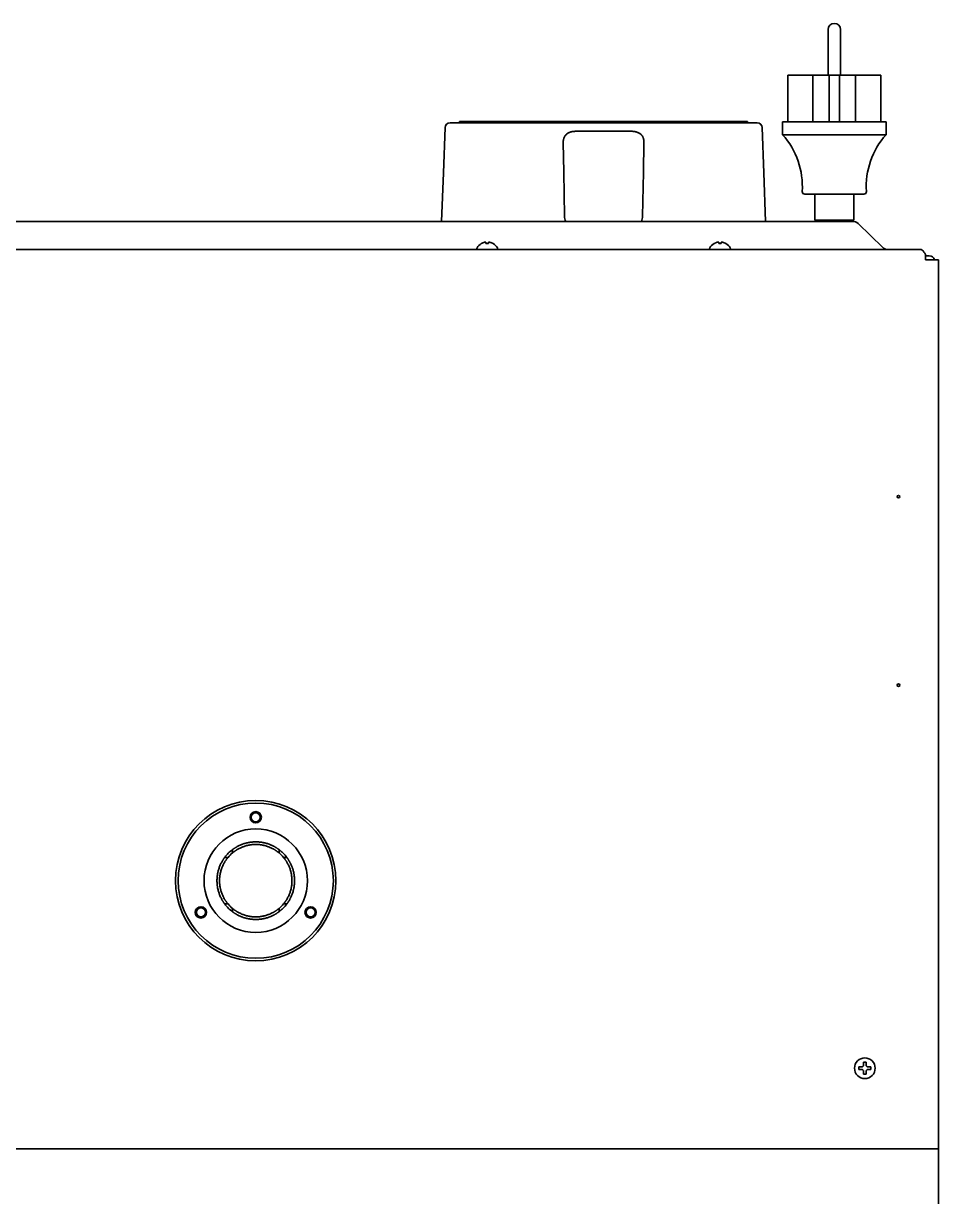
# Model space of a CAD drawing. Extents: x 5809 to 10669, y -850 to 3886.
# Drawn here: x 8880.8 to 9234.6, y 606.9 to 1060.4 of the extents above; entities that cross this region are included whole.
import ezdxf

# ---------------------------------------------------------------- set-up
doc = ezdxf.new("R2010")
doc.units = 0
doc.header["$LTSCALE"] = 5
doc.layers.add('1', color=7, linetype='CONTINUOUS', true_color=0xffffff)

msp = doc.modelspace()

# ---------------------------------------------------------------- linework, layer by layer
at = {"layer": '1', "color": 7, "linetype": 'Continuous', "lineweight": 35}
for p, q in [((9191.87, 1057.98), (9191.87, 1040.38)), ((9196.67, 1040.38), (9196.67, 1057.98)), ((9176.27, 1040.38), (9176.27, 1022.38)), ((9186.03, 1040.38), (9176.27, 1040.38)), ((9192.27, 1040.38), (9186.03, 1040.38)), ((9186.03, 1022.38), (9186.03, 1040.38)), ((9192.27, 1040.38), (9192.27, 1022.38)), ((9196.27, 1040.38), (9192.27, 1040.38)), ((9202.52, 1040.38), (9196.27, 1040.38)), ((9196.27, 1040.38), (9196.27, 1022.38)), ((9202.52, 1040.38), (9212.27, 1040.38)), ((9202.52, 1022.38), (9202.52, 1040.38)), ((9212.27, 1022.38), (9212.27, 1040.38)), ((9045.75, 1022.03), (9164.39, 1022.03)), ((9049.38, 1022.53), (9049.38, 1022.03)), ((9160.76, 1022.53), (9160.76, 1022.03)), ((9174.27, 1022.38), (9174.27, 1017.38)), ((9214.27, 1022.38), (9174.27, 1022.38)), ((9214.27, 1017.38), (9214.27, 1022.38)), ((9043.75, 1020.1), (9043.11, 1002.67)), ((9094.39, 1018.69), (9115.75, 1018.69)), ((9167.04, 1002.67), (9166.39, 1020.1)), ((9214.27, 1017.38), (9174.27, 1017.38)), ((9089.67, 1002.96), (9089.47, 1014.41)), ((9120.67, 1014.41), (9120.47, 1002.96)), ((9043.11, 1002.67), (9042.45, 983.88)), ((9089.97, 985.94), (9089.67, 1002.96)), ((9120.47, 1002.96), (9120.17, 985.94)), ((9167.69, 983.88), (9167.04, 1002.67)), ((9205.69, 994.38), (9182.86, 994.38)), ((9186.77, 994.38), (9186.77, 984.38)), ((9201.77, 994.38), (9201.77, 984.38)), ((9187.77, 984.38), (9186.77, 984.38)), ((9200.77, 984.38), (9187.77, 984.38)), ((9189.27, 984.38), (9189.27, 983.88)), ((9199.27, 983.88), (9199.27, 984.38)), ((9201.77, 984.38), (9200.77, 984.38)), ((8404.81, 983.88), (9201.33, 983.88)), ((9203.45, 983.03), (9213.04, 973.77)), ((9057.77, 975.27), (9057.77, 975.3)), ((9062.37, 975.3), (9062.37, 975.27)), ((9147.77, 975.27), (9147.77, 975.3)), ((9152.37, 975.3), (9152.37, 975.27)), ((8378.57, 973.03), (9227.57, 973.03)), ((9056.07, 973.43), (9056.07, 973.23)), ((9056.07, 973.23), (9056.12, 973.03)), ((9064.02, 973.03), (9064.07, 973.23)), ((9064.07, 973.23), (9064.07, 973.43)), ((9146.07, 973.43), (9146.07, 973.23)), ((9146.07, 973.23), (9146.12, 973.03)), ((9154.02, 973.03), (9154.07, 973.23)), ((9154.07, 973.23), (9154.07, 973.43)), ((9229.57, 971.03), (9229.57, 969.03)), ((9229.57, 970.53), (9231, 970.53)), ((9229.57, 969.03), (9234.57, 969.03)), ((9234.57, -44.17), (9234.57, 969.03)), ((8961.57, 739.75), (8961.57, 741.03)), ((8979.57, 741.03), (8979.57, 739.75)), ((8958.57, 738.03), (8959.85, 738.03)), ((8981.3, 738.03), (8982.57, 738.03)), ((8959.85, 720.03), (8958.57, 720.03)), ((8961.57, 717.03), (8961.57, 718.3)), ((8979.57, 718.3), (8979.57, 717.03)), ((8982.57, 720.03), (8981.3, 720.03)), ((9203.77, 656.53), (9203.77, 657.03)), ((9203.77, 656.03), (9203.77, 656.53)), ((9208.37, 657.03), (9208.37, 656.53)), ((9208.37, 656.53), (9208.37, 656.03)), ((8371.57, 625.33), (9234.57, 625.33))]:
    msp.add_line(p, q, dxfattribs=at)
for centre, radius in [((9219.07, 877.46), 0.5), ((9219.07, 804.6), 0.5), ((8970.57, 729.03), 31), ((8970.57, 729.03), 30), ((8970.57, 753.53), 2.2), ((8970.57, 753.53), 1.75), ((8970.57, 729.03), 20), ((8949.36, 716.78), 2.2), ((8949.36, 716.78), 1.75), ((8991.79, 716.78), 2.2), ((8991.79, 716.78), 1.75), ((9206.07, 656.53), 4)]:
    msp.add_circle(centre, radius, dxfattribs=at)
for centre, radius, start, end in [((9194.27, 1057.98), 2.4, 90, 180), ((9194.27, 1057.98), 2.4, 0, 90), ((9045.75, 1020.03), 2, 90, 178), ((9164.39, 1020.03), 2, 2, 90), ((9151.92, 997.37), 30, 356.3215, 41.8388), ((9236.62, 997.37), 30, 138.1612, 183.6785), ((9182.86, 995.38), 1, 176.3215, 270), ((9205.69, 995.38), 1, 270, 3.6785), ((9094.97, 986.03), 5, 181, 205.4695), ((9115.17, 986.03), 5, 334.5305, 359), ((9060.27, 971.21), 4.8, 121.3727, 149.6988), ((9059.87, 971.21), 4.8, 30.3012, 58.6273), ((9150.27, 971.21), 4.8, 121.3727, 149.6988), ((9149.87, 971.21), 4.8, 30.3012, 58.6273), ((9056.47, 973.43), 0.4, 149.6988, 180), ((9063.67, 973.43), 0.4, 0, 30.3012), ((9146.47, 973.43), 0.4, 149.6988, 180), ((9153.67, 973.43), 0.4, 0, 30.3012), ((8970.57, 729.03), 15, 126.8699, 143.1301), ((8970.57, 729.03), 14, 130.0052, 139.9948), ((8970.57, 729.03), 15, 36.8699, 53.1301), ((8970.57, 729.03), 14, 40.0052, 49.9948), ((8970.57, 729.03), 15, 216.8699, 233.1301), ((8970.57, 729.03), 14, 220.0052, 229.9948), ((8970.57, 729.03), 15, 306.8699, 323.1301), ((8970.57, 729.03), 14, 310.0052, 319.9948)]:
    msp.add_arc(centre, radius, start, end, dxfattribs=at)
for centre, major_axis, ratio, start_param, end_param in [((9201.33, 980.98), (-3, 0), 0.965926, 3.926991, 4.712389), ((9231, 968.53), (2.05, 0), 0.974464, 0.252684, 1.570796)]:
    msp.add_ellipse(centre, major_axis=major_axis, ratio=ratio, start_param=start_param, end_param=end_param, dxfattribs=at)
for points, knots in [([(9049.38, 1022.53), (9049.38, 1022.53), (9049.64, 1022.53), (9051.36, 1022.53), (9056.35, 1022.53), (9065.47, 1022.53), (9077.75, 1022.53), (9092.06, 1022.53), (9104.55, 1022.53), (9114.29, 1022.53), (9121.02, 1022.53), (9126.28, 1022.53), (9130.18, 1022.53), (9132.9, 1022.53), (9135.53, 1022.53), (9138.97, 1022.53), (9143.15, 1022.53), (9147.88, 1022.53), (9152.13, 1022.53), (9155.74, 1022.53), (9159.26, 1022.53), (9160.75, 1022.53), (9160.76, 1022.53)], [0, 0, 0, 0, 0.019943, 0.04236, 0.099617, 0.179502, 0.281739, 0.398274, 0.516782, 0.573074, 0.625888, 0.674522, 0.697146, 0.718608, 0.739539, 0.760508, 0.802113, 0.842469, 0.88058, 0.915573, 0.94695, 1, 1, 1, 1]), ([(9089.47, 1014.41), (9089.47, 1014.49), (9089.47, 1014.56), (9089.47, 1014.7), (9089.47, 1014.77), (9089.49, 1014.98), (9089.5, 1015.12), (9089.54, 1015.39), (9089.56, 1015.52), (9089.62, 1015.78), (9089.66, 1015.91), (9089.72, 1016.1), (9089.74, 1016.17), (9089.78, 1016.26), (9089.79, 1016.29), (9089.82, 1016.35), (9089.84, 1016.38), (9089.91, 1016.54), (9089.97, 1016.66), (9090.11, 1016.89), (9090.19, 1017), (9090.37, 1017.21), (9090.46, 1017.32), (9090.59, 1017.44), (9090.62, 1017.47), (9090.67, 1017.52), (9090.7, 1017.54), (9090.78, 1017.61), (9090.84, 1017.66), (9091.02, 1017.79), (9091.15, 1017.88), (9091.42, 1018.03), (9091.56, 1018.11), (9091.73, 1018.18), (9091.75, 1018.19), (9091.79, 1018.21), (9091.81, 1018.22), (9091.87, 1018.24), (9091.99, 1018.29), (9092.11, 1018.33), (9092.36, 1018.42), (9092.53, 1018.46), (9092.88, 1018.55), (9093.06, 1018.58), (9093.29, 1018.62), (9093.34, 1018.62), (9093.43, 1018.64), (9093.58, 1018.65), (9093.72, 1018.67), (9094.01, 1018.69), (9094.2, 1018.69), (9094.39, 1018.69)], [0, 0, 0, 0, 0.03125, 0.03125, 0.0625, 0.0625, 0.125, 0.125, 0.1875, 0.1875, 0.25, 0.25, 0.28125, 0.28125, 0.296875, 0.296875, 0.3125, 0.3125, 0.375, 0.375, 0.4375, 0.4375, 0.5, 0.5, 0.515625, 0.515625, 0.53125, 0.53125, 0.5625, 0.5625, 0.625, 0.625, 0.6875, 0.6875, 0.695313, 0.695313, 0.703125, 0.703125, 0.71875, 0.75, 0.75, 0.8125, 0.8125, 0.875, 0.875, 0.890625, 0.890625, 0.90625, 0.9375, 0.9375, 1, 1, 1, 1]), ([(9115.75, 1018.69), (9115.79, 1018.69), (9115.84, 1018.69), (9115.94, 1018.69), (9116.09, 1018.69), (9116.23, 1018.68), (9116.52, 1018.66), (9116.7, 1018.64), (9116.98, 1018.6), (9117.07, 1018.58), (9117.21, 1018.56), (9117.26, 1018.55), (9117.35, 1018.53), (9117.39, 1018.52), (9117.61, 1018.46), (9117.78, 1018.42), (9118.11, 1018.31), (9118.27, 1018.24), (9118.46, 1018.16), (9118.5, 1018.14), (9118.57, 1018.11), (9118.68, 1018.05), (9118.79, 1017.99), (9118.99, 1017.88), (9119.12, 1017.79), (9119.36, 1017.61), (9119.47, 1017.52), (9119.6, 1017.39), (9119.62, 1017.37), (9119.67, 1017.32), (9119.7, 1017.29), (9119.77, 1017.21), (9119.82, 1017.16), (9119.95, 1017), (9120.03, 1016.89), (9120.17, 1016.66), (9120.23, 1016.54), (9120.32, 1016.36), (9120.35, 1016.29), (9120.38, 1016.2), (9120.4, 1016.17), (9120.42, 1016.1), (9120.43, 1016.07), (9120.48, 1015.91), (9120.52, 1015.78), (9120.58, 1015.52), (9120.61, 1015.39), (9120.66, 1014.98), (9120.68, 1014.7), (9120.67, 1014.41)], [0, 0, 0, 0, 0.015625, 0.015625, 0.03125, 0.0625, 0.0625, 0.125, 0.125, 0.15625, 0.15625, 0.171875, 0.171875, 0.1875, 0.1875, 0.25, 0.25, 0.3125, 0.3125, 0.328125, 0.328125, 0.34375, 0.375, 0.375, 0.4375, 0.4375, 0.5, 0.5, 0.515625, 0.515625, 0.53125, 0.53125, 0.5625, 0.5625, 0.625, 0.625, 0.6875, 0.6875, 0.71875, 0.71875, 0.734375, 0.734375, 0.75, 0.75, 0.8125, 0.8125, 0.875, 0.875, 1, 1, 1, 1]), ([(9059.57, 975.27), (9059.57, 975.4), (9059.57, 975.5), (9059.57, 975.64), (9059.57, 975.68), (9059.57, 975.76), (9059.57, 975.79), (9059.57, 975.82)], [0, 0, 0, 0, 0.5, 0.5, 0.75, 0.75, 1, 1, 1, 1]), ([(9062.37, 975.27), (9062.17, 975.4), (9061.96, 975.5), (9061.63, 975.64), (9061.52, 975.68), (9061.3, 975.76), (9061.19, 975.79), (9061.07, 975.82)], [0, 0, 0, 0, 0.5, 0.5, 0.75, 0.75, 1, 1, 1, 1]), ([(9149.57, 975.27), (9149.57, 975.4), (9149.57, 975.5), (9149.57, 975.64), (9149.57, 975.68), (9149.57, 975.76), (9149.57, 975.79), (9149.57, 975.82)], [0, 0, 0, 0, 0.5, 0.5, 0.75, 0.75, 1, 1, 1, 1]), ([(9152.37, 975.27), (9152.17, 975.4), (9151.96, 975.5), (9151.63, 975.64), (9151.52, 975.68), (9151.3, 975.76), (9151.19, 975.79), (9151.07, 975.82)], [0, 0, 0, 0, 0.5, 0.5, 0.75, 0.75, 1, 1, 1, 1]), ([(8961.57, 741.03), (8961.57, 741.03), (8961.58, 741.03), (8961.59, 741.04), (8961.59, 741.04), (8961.62, 741.06), (8961.65, 741.08), (8961.72, 741.13), (8961.76, 741.17), (8961.86, 741.23), (8961.91, 741.27), (8962, 741.34), (8962.03, 741.36), (8962.09, 741.4), (8962.13, 741.42), (8962.23, 741.49), (8962.3, 741.54), (8962.44, 741.63), (8962.52, 741.68), (8962.68, 741.78), (8962.76, 741.83), (8962.88, 741.9), (8962.92, 741.93), (8963.01, 741.98), (8963.05, 742.01), (8963.18, 742.08), (8963.27, 742.13), (8963.54, 742.28), (8963.73, 742.37), (8964.11, 742.56), (8964.3, 742.65), (8964.7, 742.83), (8964.91, 742.92), (8965.22, 743.04), (8965.33, 743.08), (8965.54, 743.16), (8965.65, 743.19), (8965.97, 743.3), (8966.19, 743.37), (8966.85, 743.56), (8967.3, 743.67), (8967.99, 743.8), (8968.22, 743.84), (8968.57, 743.89), (8968.74, 743.91), (8968.92, 743.93), (8969.04, 743.95), (8969.1, 743.95), (8969.63, 744), (8970.1, 744.03), (8971.05, 744.03), (8971.52, 744), (8972.22, 743.94), (8972.46, 743.91), (8972.81, 743.86), (8972.92, 743.84), (8973.16, 743.8), (8973.27, 743.78), (8973.85, 743.67), (8974.3, 743.56), (8974.96, 743.37), (8975.17, 743.31), (8975.6, 743.16), (8975.81, 743.08), (8976.13, 742.96), (8976.23, 742.92), (8976.43, 742.83), (8976.54, 742.79), (8976.84, 742.66), (8977.04, 742.56), (8977.32, 742.42), (8977.42, 742.37), (8977.6, 742.28), (8977.69, 742.23), (8977.87, 742.13), (8977.96, 742.08), (8978.09, 742.01), (8978.14, 741.98), (8978.22, 741.93), (8978.26, 741.9), (8978.39, 741.83), (8978.47, 741.78), (8978.63, 741.68), (8978.7, 741.63), (8978.85, 741.54), (8978.92, 741.49), (8979.02, 741.42), (8979.05, 741.4), (8979.11, 741.36), (8979.15, 741.34), (8979.23, 741.27), (8979.29, 741.23), (8979.36, 741.18), (8979.38, 741.17), (8979.41, 741.14), (8979.42, 741.14), (8979.44, 741.12), (8979.45, 741.11), (8979.5, 741.08), (8979.52, 741.06), (8979.55, 741.04), (8979.56, 741.04), (8979.57, 741.03), (8979.57, 741.03), (8979.57, 741.03), (8979.57, 741.03), (8979.57, 741.03)], [0, 0, 0, 0, 0.007147, 0.007147, 0.014971, 0.014971, 0.030619, 0.030619, 0.046268, 0.046268, 0.061916, 0.061916, 0.06974, 0.06974, 0.077564, 0.077564, 0.093213, 0.093213, 0.108861, 0.108861, 0.124509, 0.124509, 0.132333, 0.132333, 0.140158, 0.140158, 0.155806, 0.155806, 0.187102, 0.187102, 0.218399, 0.218399, 0.249696, 0.249696, 0.265344, 0.265344, 0.280992, 0.280992, 0.312289, 0.312289, 0.374882, 0.374882, 0.406179, 0.406179, 0.421827, 0.429652, 0.429652, 0.437476, 0.437476, 0.500069, 0.500069, 0.562662, 0.562662, 0.593959, 0.593959, 0.609607, 0.609607, 0.625256, 0.625256, 0.687849, 0.687849, 0.719146, 0.719146, 0.750442, 0.750442, 0.766091, 0.766091, 0.781739, 0.781739, 0.813036, 0.813036, 0.828684, 0.828684, 0.844332, 0.844332, 0.859981, 0.859981, 0.867805, 0.867805, 0.875629, 0.875629, 0.891277, 0.891277, 0.906926, 0.906926, 0.922574, 0.922574, 0.930398, 0.930398, 0.938222, 0.938222, 0.953871, 0.953871, 0.961695, 0.961695, 0.965607, 0.965607, 0.969519, 0.969519, 0.985167, 0.985167, 0.992992, 0.992992, 0.996904, 0.996904, 1, 1, 1, 1]), ([(8979.57, 739.75), (8979.57, 739.75), (8979.57, 739.75), (8979.56, 739.76), (8979.55, 739.77), (8979.53, 739.78), (8979.52, 739.79), (8979.5, 739.81), (8979.49, 739.82), (8979.48, 739.83), (8979.47, 739.84), (8979.43, 739.87), (8979.38, 739.91), (8979.29, 739.98), (8979.23, 740.03), (8979.16, 740.08), (8979.14, 740.1), (8979.11, 740.12), (8979.1, 740.13), (8979.05, 740.17), (8979.02, 740.19), (8978.92, 740.27), (8978.85, 740.32), (8978.71, 740.42), (8978.63, 740.48), (8978.48, 740.58), (8978.4, 740.64), (8978.27, 740.72), (8978.23, 740.75), (8978.15, 740.8), (8978.1, 740.83), (8977.97, 740.91), (8977.89, 740.96), (8977.71, 741.07), (8977.62, 741.12), (8977.44, 741.23), (8977.34, 741.28), (8976.87, 741.54), (8976.47, 741.73), (8976, 741.93), (8975.95, 741.95), (8975.85, 741.99), (8975.79, 742.02), (8975.63, 742.08), (8975.31, 742.2), (8974.99, 742.31), (8974.32, 742.52), (8973.87, 742.64), (8973.29, 742.76), (8973.17, 742.78), (8972.94, 742.82), (8972.82, 742.84), (8972.47, 742.9), (8972.23, 742.93), (8971.52, 743), (8971.05, 743.03), (8970.34, 743.03), (8970.1, 743.02), (8969.74, 743), (8969.56, 742.99), (8969.38, 742.98), (8969.26, 742.96), (8969.2, 742.96), (8968.66, 742.9), (8968.2, 742.83), (8967.28, 742.64), (8966.83, 742.52), (8966.16, 742.32), (8965.94, 742.24), (8965.67, 742.14), (8965.62, 742.12), (8965.51, 742.08), (8965.35, 742.02), (8964.99, 741.87), (8964.68, 741.73), (8964.28, 741.54), (8964.09, 741.44), (8963.71, 741.23), (8963.53, 741.13), (8963.31, 740.99), (8963.26, 740.97), (8963.17, 740.91), (8963.13, 740.88), (8963, 740.8), (8962.92, 740.75), (8962.75, 740.64), (8962.67, 740.58), (8962.52, 740.48), (8962.44, 740.42), (8962.3, 740.32), (8962.23, 740.27), (8962.09, 740.17), (8962.03, 740.12), (8961.92, 740.03), (8961.86, 739.99), (8961.8, 739.94), (8961.79, 739.93), (8961.77, 739.91), (8961.75, 739.9), (8961.72, 739.87), (8961.7, 739.86), (8961.65, 739.81), (8961.62, 739.79), (8961.6, 739.77), (8961.59, 739.77), (8961.59, 739.76), (8961.58, 739.76), (8961.58, 739.75), (8961.57, 739.75), (8961.57, 739.75)], [0, 0, 0, 0, 0.007096, 0.007096, 0.014916, 0.014916, 0.022736, 0.022736, 0.026646, 0.026646, 0.030556, 0.030556, 0.046195, 0.046195, 0.061835, 0.061835, 0.065745, 0.065745, 0.069655, 0.069655, 0.077475, 0.077475, 0.093114, 0.093114, 0.108754, 0.108754, 0.124394, 0.124394, 0.132214, 0.132214, 0.140034, 0.140034, 0.155673, 0.155673, 0.171313, 0.171313, 0.186953, 0.186953, 0.249512, 0.249512, 0.257332, 0.257332, 0.265152, 0.265152, 0.280791, 0.312071, 0.312071, 0.37463, 0.37463, 0.39027, 0.39027, 0.405909, 0.405909, 0.437189, 0.437189, 0.499748, 0.499748, 0.531027, 0.531027, 0.546667, 0.554487, 0.554487, 0.562307, 0.562307, 0.624866, 0.624866, 0.687425, 0.687425, 0.718704, 0.718704, 0.726524, 0.726524, 0.734344, 0.749984, 0.781263, 0.781263, 0.812542, 0.812542, 0.843822, 0.843822, 0.851642, 0.851642, 0.859462, 0.859462, 0.875101, 0.875101, 0.890741, 0.890741, 0.906381, 0.906381, 0.922021, 0.922021, 0.93766, 0.93766, 0.9533, 0.9533, 0.95721, 0.95721, 0.96112, 0.96112, 0.96894, 0.96894, 0.98458, 0.98458, 0.98849, 0.98849, 0.992399, 0.992399, 1, 1, 1, 1]), ([(8958.57, 720.03), (8958.57, 720.03), (8958.57, 720.03), (8958.56, 720.04), (8958.56, 720.05), (8958.54, 720.07), (8958.52, 720.1), (8958.47, 720.17), (8958.43, 720.21), (8958.36, 720.31), (8958.33, 720.36), (8958.26, 720.45), (8958.24, 720.48), (8958.2, 720.55), (8958.18, 720.58), (8958.11, 720.68), (8958.06, 720.75), (8957.97, 720.9), (8957.92, 720.97), (8957.82, 721.13), (8957.77, 721.21), (8957.69, 721.33), (8957.67, 721.38), (8957.62, 721.46), (8957.59, 721.51), (8957.52, 721.64), (8957.47, 721.72), (8957.32, 721.99), (8957.23, 722.18), (8957.04, 722.56), (8956.95, 722.75), (8956.77, 723.15), (8956.68, 723.36), (8956.56, 723.67), (8956.52, 723.78), (8956.44, 723.99), (8956.41, 724.1), (8956.3, 724.42), (8956.23, 724.64), (8956.04, 725.3), (8955.93, 725.75), (8955.8, 726.43), (8955.76, 726.66), (8955.71, 727.01), (8955.68, 727.19), (8955.66, 727.37), (8955.65, 727.48), (8955.65, 727.54), (8955.62, 727.84), (8955.6, 728.08), (8955.58, 728.55), (8955.57, 728.79), (8955.57, 729.51), (8955.6, 729.98), (8955.66, 730.68), (8955.69, 730.92), (8955.76, 731.38), (8955.8, 731.61), (8955.86, 731.96), (8955.9, 732.13), (8955.94, 732.3), (8955.96, 732.42), (8955.97, 732.47), (8956.04, 732.76), (8956.16, 733.21), (8956.3, 733.64), (8956.44, 734.07), (8956.52, 734.28), (8956.68, 734.69), (8956.77, 734.89), (8956.94, 735.29), (8957.03, 735.49), (8957.15, 735.73), (8957.18, 735.77), (8957.22, 735.87), (8957.25, 735.92), (8957.32, 736.06), (8957.37, 736.15), (8957.52, 736.42), (8957.62, 736.59), (8957.75, 736.8), (8957.77, 736.84), (8957.82, 736.92), (8957.84, 736.96), (8957.92, 737.08), (8957.97, 737.16), (8958.06, 737.3), (8958.11, 737.37), (8958.2, 737.51), (8958.24, 737.57), (8958.29, 737.64), (8958.3, 737.66), (8958.32, 737.69), (8958.35, 737.73), (8958.38, 737.77), (8958.43, 737.84), (8958.46, 737.88), (8958.5, 737.93), (8958.52, 737.95), (8958.54, 737.98), (8958.54, 737.99), (8958.57, 738.02), (8958.57, 738.03), (8958.57, 738.03)], [0, 0, 0, 0, 0.007085, 0.007085, 0.014903, 0.014903, 0.030539, 0.030539, 0.046176, 0.046176, 0.061812, 0.061812, 0.06963, 0.06963, 0.077449, 0.077449, 0.093085, 0.093085, 0.108722, 0.108722, 0.124358, 0.124358, 0.132176, 0.132176, 0.139995, 0.139995, 0.155631, 0.155631, 0.186904, 0.186904, 0.218177, 0.218177, 0.24945, 0.24945, 0.265086, 0.265086, 0.280723, 0.280723, 0.311996, 0.311996, 0.374541, 0.374541, 0.405814, 0.405814, 0.421451, 0.429269, 0.429269, 0.437087, 0.437087, 0.46836, 0.46836, 0.499633, 0.499633, 0.562179, 0.562179, 0.593452, 0.593452, 0.624725, 0.624725, 0.640361, 0.64818, 0.64818, 0.655998, 0.655998, 0.687271, 0.718544, 0.718544, 0.749817, 0.749817, 0.78109, 0.78109, 0.812362, 0.812362, 0.820181, 0.820181, 0.827999, 0.827999, 0.843635, 0.843635, 0.874908, 0.874908, 0.882727, 0.882727, 0.890545, 0.890545, 0.906181, 0.906181, 0.921818, 0.921818, 0.937454, 0.937454, 0.941363, 0.941363, 0.945272, 0.953091, 0.953091, 0.968727, 0.968727, 0.976545, 0.976545, 0.984364, 0.984364, 1, 1, 1, 1]), ([(8959.85, 738.03), (8959.85, 738.03), (8959.85, 738.02), (8959.84, 738.01), (8959.83, 738.01), (8959.82, 737.99), (8959.81, 737.98), (8959.79, 737.96), (8959.78, 737.95), (8959.77, 737.93), (8959.76, 737.92), (8959.73, 737.88), (8959.69, 737.84), (8959.62, 737.74), (8959.57, 737.69), (8959.52, 737.61), (8959.5, 737.6), (8959.48, 737.57), (8959.47, 737.55), (8959.43, 737.5), (8959.41, 737.47), (8959.33, 737.37), (8959.28, 737.3), (8959.18, 737.16), (8959.12, 737.08), (8959.02, 736.93), (8958.96, 736.85), (8958.88, 736.73), (8958.85, 736.69), (8958.8, 736.6), (8958.77, 736.56), (8958.69, 736.43), (8958.64, 736.34), (8958.53, 736.16), (8958.48, 736.07), (8958.37, 735.89), (8958.32, 735.8), (8958.06, 735.33), (8957.87, 734.93), (8957.67, 734.46), (8957.65, 734.41), (8957.61, 734.3), (8957.58, 734.25), (8957.52, 734.09), (8957.4, 733.77), (8957.29, 733.44), (8957.08, 732.78), (8956.96, 732.33), (8956.84, 731.75), (8956.82, 731.63), (8956.78, 731.4), (8956.76, 731.28), (8956.7, 730.93), (8956.64, 730.46), (8956.6, 729.98), (8956.58, 729.5), (8956.57, 729.26), (8956.57, 728.78), (8956.58, 728.54), (8956.6, 728.06), (8956.62, 727.83), (8956.7, 727.12), (8956.77, 726.65), (8956.89, 726.07), (8956.93, 725.9), (8956.97, 725.73), (8957, 725.61), (8957.01, 725.55), (8957.08, 725.27), (8957.15, 725.05), (8957.29, 724.61), (8957.36, 724.39), (8957.52, 723.96), (8957.6, 723.75), (8957.78, 723.34), (8957.87, 723.14), (8958.01, 722.84), (8958.06, 722.74), (8958.16, 722.55), (8958.21, 722.45), (8958.37, 722.16), (8958.47, 721.98), (8958.64, 721.71), (8958.69, 721.62), (8958.77, 721.5), (8958.8, 721.45), (8958.85, 721.37), (8958.88, 721.33), (8958.96, 721.2), (8959.02, 721.12), (8959.12, 720.97), (8959.18, 720.89), (8959.28, 720.75), (8959.33, 720.68), (8959.41, 720.58), (8959.43, 720.55), (8959.47, 720.5), (8959.48, 720.49), (8959.5, 720.46), (8959.51, 720.44), (8959.57, 720.37), (8959.61, 720.31), (8959.67, 720.24), (8959.69, 720.22), (8959.72, 720.19), (8959.73, 720.18), (8959.74, 720.16), (8959.75, 720.15), (8959.79, 720.1), (8959.81, 720.07), (8959.83, 720.05), (8959.84, 720.04), (8959.84, 720.03), (8959.85, 720.03), (8959.85, 720.03), (8959.85, 720.03), (8959.85, 720.03)], [0, 0, 0, 0, 0.007164, 0.007164, 0.014988, 0.014988, 0.022812, 0.022812, 0.026724, 0.026724, 0.030636, 0.030636, 0.046284, 0.046284, 0.061932, 0.061932, 0.065844, 0.065844, 0.069756, 0.069756, 0.07758, 0.07758, 0.093228, 0.093228, 0.108876, 0.108876, 0.124524, 0.124524, 0.132348, 0.132348, 0.140173, 0.140173, 0.155821, 0.155821, 0.171469, 0.171469, 0.187117, 0.187117, 0.249709, 0.249709, 0.257533, 0.257533, 0.265357, 0.265357, 0.281006, 0.312302, 0.312302, 0.374894, 0.374894, 0.390542, 0.390542, 0.406191, 0.406191, 0.437487, 0.468783, 0.468783, 0.500079, 0.500079, 0.531375, 0.531375, 0.562672, 0.562672, 0.625264, 0.625264, 0.640912, 0.648736, 0.648736, 0.65656, 0.65656, 0.687857, 0.687857, 0.719153, 0.719153, 0.750449, 0.750449, 0.781745, 0.781745, 0.797393, 0.797393, 0.813042, 0.813042, 0.844338, 0.844338, 0.859986, 0.859986, 0.86781, 0.86781, 0.875634, 0.875634, 0.891282, 0.891282, 0.90693, 0.90693, 0.922578, 0.922578, 0.930402, 0.930402, 0.934314, 0.934314, 0.938227, 0.938227, 0.953875, 0.953875, 0.961699, 0.961699, 0.965611, 0.965611, 0.969523, 0.969523, 0.985171, 0.985171, 0.992995, 0.992995, 0.996907, 0.996907, 1, 1, 1, 1]), ([(8981.3, 720.03), (8981.3, 720.03), (8981.3, 720.03), (8981.31, 720.04), (8981.32, 720.05), (8981.34, 720.08), (8981.36, 720.1), (8981.36, 720.1), (8981.37, 720.12), (8981.38, 720.13), (8981.42, 720.17), (8981.45, 720.22), (8981.53, 720.31), (8981.57, 720.37), (8981.63, 720.44), (8981.64, 720.45), (8981.67, 720.49), (8981.68, 720.5), (8981.71, 720.55), (8981.74, 720.58), (8981.81, 720.68), (8981.86, 720.75), (8981.97, 720.89), (8982.02, 720.97), (8982.13, 721.12), (8982.18, 721.2), (8982.27, 721.33), (8982.29, 721.37), (8982.35, 721.45), (8982.38, 721.5), (8982.46, 721.62), (8982.51, 721.71), (8982.67, 721.98), (8982.78, 722.16), (8982.98, 722.54), (8983.08, 722.73), (8983.27, 723.13), (8983.36, 723.33), (8983.48, 723.59), (8983.5, 723.65), (8983.54, 723.75), (8983.56, 723.8), (8983.63, 723.96), (8983.67, 724.07), (8983.79, 724.39), (8983.86, 724.61), (8984.07, 725.27), (8984.19, 725.73), (8984.31, 726.3), (8984.33, 726.42), (8984.37, 726.65), (8984.39, 726.77), (8984.45, 727.13), (8984.48, 727.36), (8984.52, 727.84), (8984.54, 728.08), (8984.56, 728.44), (8984.57, 728.56), (8984.57, 728.8), (8984.57, 728.92), (8984.57, 729.52), (8984.55, 729.99), (8984.47, 730.7), (8984.44, 730.94), (8984.37, 731.4), (8984.33, 731.64), (8984.26, 731.98), (8984.22, 732.16), (8984.18, 732.33), (8984.15, 732.44), (8984.13, 732.5), (8984.06, 732.79), (8983.93, 733.23), (8983.78, 733.67), (8983.66, 733.99), (8983.62, 734.09), (8983.54, 734.3), (8983.5, 734.41), (8983.37, 734.72), (8983.27, 734.92), (8983.08, 735.32), (8982.98, 735.51), (8982.83, 735.8), (8982.78, 735.89), (8982.67, 736.07), (8982.62, 736.17), (8982.51, 736.34), (8982.45, 736.43), (8982.37, 736.56), (8982.35, 736.6), (8982.29, 736.69), (8982.26, 736.73), (8982.18, 736.85), (8982.13, 736.93), (8982.02, 737.09), (8981.97, 737.16), (8981.86, 737.31), (8981.81, 737.37), (8981.74, 737.47), (8981.71, 737.51), (8981.68, 737.55), (8981.66, 737.57), (8981.64, 737.6), (8981.63, 737.61), (8981.57, 737.69), (8981.53, 737.74), (8981.47, 737.81), (8981.45, 737.84), (8981.43, 737.87), (8981.42, 737.88), (8981.4, 737.9), (8981.4, 737.91), (8981.36, 737.95), (8981.34, 737.98), (8981.31, 738.01), (8981.31, 738.01), (8981.3, 738.02), (8981.3, 738.03), (8981.3, 738.03)], [0, 0, 0, 0, 0.007096, 0.007096, 0.014916, 0.022736, 0.022736, 0.026646, 0.026646, 0.030556, 0.030556, 0.046196, 0.046196, 0.061836, 0.061836, 0.065745, 0.065745, 0.069655, 0.069655, 0.077475, 0.077475, 0.093115, 0.093115, 0.108755, 0.108755, 0.124395, 0.124395, 0.132214, 0.132214, 0.140034, 0.140034, 0.155674, 0.155674, 0.186954, 0.186954, 0.218233, 0.218233, 0.249513, 0.249513, 0.257332, 0.257332, 0.265152, 0.265152, 0.280792, 0.280792, 0.312072, 0.312072, 0.374631, 0.374631, 0.39027, 0.39027, 0.40591, 0.40591, 0.43719, 0.43719, 0.468469, 0.468469, 0.484109, 0.484109, 0.499749, 0.499749, 0.562308, 0.562308, 0.593587, 0.593587, 0.624867, 0.624867, 0.640506, 0.648326, 0.648326, 0.656146, 0.656146, 0.687426, 0.718705, 0.718705, 0.734345, 0.734345, 0.749985, 0.749985, 0.781264, 0.781264, 0.812544, 0.812544, 0.828183, 0.828183, 0.843823, 0.843823, 0.859463, 0.859463, 0.867283, 0.867283, 0.875103, 0.875103, 0.890743, 0.890743, 0.906382, 0.906382, 0.922022, 0.922022, 0.929842, 0.929842, 0.933752, 0.933752, 0.937662, 0.937662, 0.953302, 0.953302, 0.961121, 0.961121, 0.965031, 0.965031, 0.968941, 0.968941, 0.984581, 0.984581, 0.992401, 0.992401, 1, 1, 1, 1]), ([(8982.57, 738.03), (8982.57, 738.03), (8982.58, 738.02), (8982.58, 738.01), (8982.59, 738.01), (8982.61, 737.98), (8982.63, 737.95), (8982.68, 737.88), (8982.71, 737.84), (8982.78, 737.74), (8982.82, 737.69), (8982.87, 737.61), (8982.88, 737.6), (8982.9, 737.57), (8982.91, 737.55), (8982.95, 737.51), (8982.97, 737.47), (8983.04, 737.37), (8983.08, 737.3), (8983.18, 737.16), (8983.23, 737.08), (8983.33, 736.93), (8983.37, 736.84), (8983.45, 736.72), (8983.47, 736.68), (8983.52, 736.59), (8983.55, 736.55), (8983.63, 736.42), (8983.67, 736.33), (8983.77, 736.15), (8983.82, 736.06), (8983.92, 735.87), (8983.97, 735.78), (8984.2, 735.31), (8984.38, 734.91), (8984.58, 734.38), (8984.62, 734.28), (8984.7, 734.07), (8984.81, 733.74), (8984.92, 733.42), (8985.11, 732.76), (8985.22, 732.3), (8985.33, 731.73), (8985.36, 731.56), (8985.39, 731.38), (8985.41, 731.26), (8985.41, 731.21), (8985.46, 730.91), (8985.51, 730.44), (8985.55, 729.97), (8985.57, 729.49), (8985.57, 729.26), (8985.57, 728.78), (8985.57, 728.54), (8985.54, 728.07), (8985.53, 727.83), (8985.46, 727.13), (8985.39, 726.67), (8985.28, 726.09), (8985.25, 725.92), (8985.21, 725.75), (8985.18, 725.63), (8985.17, 725.58), (8985.1, 725.29), (8985.04, 725.07), (8984.92, 724.63), (8984.85, 724.41), (8984.7, 723.98), (8984.63, 723.77), (8984.46, 723.36), (8984.38, 723.16), (8984.2, 722.76), (8984.11, 722.56), (8983.99, 722.32), (8983.97, 722.28), (8983.92, 722.18), (8983.9, 722.14), (8983.82, 722), (8983.77, 721.9), (8983.63, 721.63), (8983.53, 721.46), (8983.4, 721.25), (8983.38, 721.21), (8983.33, 721.13), (8983.3, 721.09), (8983.23, 720.97), (8983.18, 720.9), (8983.08, 720.75), (8983.04, 720.68), (8982.95, 720.55), (8982.9, 720.48), (8982.85, 720.41), (8982.84, 720.4), (8982.82, 720.37), (8982.79, 720.33), (8982.76, 720.29), (8982.71, 720.21), (8982.68, 720.17), (8982.65, 720.13), (8982.64, 720.12), (8982.63, 720.1), (8982.63, 720.1), (8982.61, 720.08), (8982.6, 720.06), (8982.58, 720.04), (8982.57, 720.03), (8982.57, 720.03)], [0, 0, 0, 0, 0.007089, 0.007089, 0.014907, 0.014907, 0.030544, 0.030544, 0.04618, 0.04618, 0.061816, 0.061816, 0.065725, 0.065725, 0.069634, 0.069634, 0.077453, 0.077453, 0.093089, 0.093089, 0.108725, 0.108725, 0.124362, 0.124362, 0.13218, 0.13218, 0.139998, 0.139998, 0.155635, 0.155635, 0.171271, 0.171271, 0.186907, 0.186907, 0.249453, 0.249453, 0.265089, 0.265089, 0.280726, 0.311999, 0.311999, 0.374544, 0.374544, 0.390181, 0.397999, 0.397999, 0.405817, 0.405817, 0.43709, 0.468363, 0.468363, 0.499635, 0.499635, 0.530908, 0.530908, 0.562181, 0.562181, 0.624727, 0.624727, 0.640363, 0.648181, 0.648181, 0.655999, 0.655999, 0.687272, 0.687272, 0.718545, 0.718545, 0.749818, 0.749818, 0.78109, 0.78109, 0.812363, 0.812363, 0.820181, 0.820181, 0.828, 0.828, 0.843636, 0.843636, 0.874909, 0.874909, 0.882727, 0.882727, 0.890545, 0.890545, 0.906182, 0.906182, 0.921818, 0.921818, 0.937454, 0.937454, 0.941364, 0.941364, 0.945273, 0.953091, 0.953091, 0.968727, 0.968727, 0.972636, 0.972636, 0.976545, 0.976545, 0.984364, 0.984364, 1, 1, 1, 1]), ([(8961.57, 718.3), (8961.57, 718.3), (8961.58, 718.3), (8961.59, 718.29), (8961.6, 718.28), (8961.62, 718.26), (8961.64, 718.24), (8961.65, 718.24), (8961.67, 718.22), (8961.68, 718.22), (8961.72, 718.18), (8961.76, 718.15), (8961.86, 718.07), (8961.91, 718.03), (8961.99, 717.97), (8962, 717.96), (8962.03, 717.93), (8962.05, 717.92), (8962.1, 717.88), (8962.13, 717.86), (8962.23, 717.79), (8962.3, 717.73), (8962.44, 717.63), (8962.52, 717.58), (8962.67, 717.47), (8962.75, 717.41), (8962.87, 717.33), (8962.92, 717.31), (8963, 717.25), (8963.04, 717.22), (8963.17, 717.14), (8963.26, 717.09), (8963.53, 716.93), (8963.71, 716.82), (8964.09, 716.62), (8964.28, 716.52), (8964.68, 716.33), (8964.88, 716.23), (8965.14, 716.12), (8965.19, 716.1), (8965.3, 716.06), (8965.35, 716.04), (8965.51, 715.97), (8965.62, 715.93), (8965.94, 715.81), (8966.16, 715.74), (8966.82, 715.53), (8967.28, 715.41), (8967.85, 715.29), (8967.97, 715.27), (8968.15, 715.24), (8968.21, 715.23), (8968.32, 715.21), (8968.62, 715.16), (8968.91, 715.12), (8969.62, 715.05), (8970.1, 715.03), (8970.81, 715.03), (8971.05, 715.03), (8971.41, 715.05), (8971.59, 715.06), (8971.76, 715.08), (8971.88, 715.09), (8971.94, 715.09), (8972.24, 715.12), (8972.48, 715.15), (8972.95, 715.23), (8973.18, 715.27), (8973.87, 715.41), (8974.32, 715.53), (8974.98, 715.74), (8975.2, 715.81), (8975.47, 715.91), (8975.52, 715.93), (8975.63, 715.97), (8975.69, 715.99), (8975.84, 716.06), (8975.95, 716.1), (8976.47, 716.32), (8976.87, 716.51), (8977.34, 716.77), (8977.43, 716.82), (8977.61, 716.93), (8977.7, 716.98), (8977.84, 717.06), (8977.88, 717.09), (8977.97, 717.14), (8978.01, 717.17), (8978.14, 717.25), (8978.23, 717.3), (8978.39, 717.41), (8978.47, 717.47), (8978.63, 717.58), (8978.7, 717.63), (8978.85, 717.73), (8978.92, 717.79), (8979.05, 717.88), (8979.11, 717.93), (8979.23, 718.02), (8979.28, 718.07), (8979.35, 718.12), (8979.36, 718.12), (8979.38, 718.14), (8979.39, 718.15), (8979.42, 718.18), (8979.44, 718.19), (8979.5, 718.24), (8979.52, 718.26), (8979.55, 718.28), (8979.55, 718.28), (8979.56, 718.29), (8979.56, 718.29), (8979.57, 718.3), (8979.57, 718.3), (8979.57, 718.3)], [0, 0, 0, 0, 0.007097, 0.007097, 0.014917, 0.022736, 0.022736, 0.026646, 0.026646, 0.030556, 0.030556, 0.046196, 0.046196, 0.061836, 0.061836, 0.065746, 0.065746, 0.069656, 0.069656, 0.077476, 0.077476, 0.093115, 0.093115, 0.108755, 0.108755, 0.124395, 0.124395, 0.132215, 0.132215, 0.140035, 0.140035, 0.155674, 0.155674, 0.186954, 0.186954, 0.218233, 0.218233, 0.249513, 0.249513, 0.257333, 0.257333, 0.265153, 0.265153, 0.280792, 0.280792, 0.312072, 0.312072, 0.374631, 0.374631, 0.390271, 0.390271, 0.39809, 0.39809, 0.40591, 0.43719, 0.43719, 0.499749, 0.499749, 0.531028, 0.531028, 0.546668, 0.554488, 0.554488, 0.562308, 0.562308, 0.593587, 0.593587, 0.624867, 0.624867, 0.687426, 0.687426, 0.718705, 0.718705, 0.726525, 0.726525, 0.734345, 0.734345, 0.749985, 0.749985, 0.812544, 0.812544, 0.828184, 0.828184, 0.843823, 0.843823, 0.851643, 0.851643, 0.859463, 0.859463, 0.875103, 0.875103, 0.890743, 0.890743, 0.906382, 0.906382, 0.922022, 0.922022, 0.937662, 0.937662, 0.953302, 0.953302, 0.957212, 0.957212, 0.961122, 0.961122, 0.968941, 0.968941, 0.984581, 0.984581, 0.988491, 0.988491, 0.992401, 0.992401, 1, 1, 1, 1]), ([(8979.57, 717.03), (8979.57, 717.03), (8979.57, 717.02), (8979.56, 717.02), (8979.55, 717.01), (8979.53, 716.99), (8979.5, 716.97), (8979.43, 716.92), (8979.38, 716.89), (8979.29, 716.82), (8979.23, 716.78), (8979.16, 716.73), (8979.15, 716.72), (8979.11, 716.7), (8979.1, 716.68), (8979.05, 716.65), (8979.02, 716.63), (8978.92, 716.56), (8978.85, 716.52), (8978.7, 716.42), (8978.63, 716.37), (8978.47, 716.27), (8978.39, 716.22), (8978.27, 716.15), (8978.22, 716.12), (8978.14, 716.07), (8978.09, 716.05), (8977.96, 715.97), (8977.88, 715.92), (8977.7, 715.82), (8977.6, 715.78), (8977.42, 715.68), (8977.33, 715.63), (8976.85, 715.4), (8976.45, 715.22), (8975.93, 715.01), (8975.82, 714.97), (8975.61, 714.9), (8975.29, 714.78), (8974.96, 714.68), (8974.3, 714.49), (8973.85, 714.38), (8973.27, 714.27), (8973.1, 714.24), (8972.92, 714.21), (8972.8, 714.19), (8972.75, 714.18), (8972.45, 714.14), (8972.22, 714.11), (8971.51, 714.05), (8971.04, 714.03), (8970.1, 714.03), (8969.63, 714.05), (8969.04, 714.1), (8968.92, 714.12), (8968.68, 714.15), (8968.33, 714.19), (8967.98, 714.25), (8967.3, 714.38), (8966.85, 714.49), (8966.19, 714.68), (8965.97, 714.75), (8965.65, 714.86), (8965.54, 714.89), (8965.33, 714.97), (8965.22, 715.01), (8964.91, 715.13), (8964.7, 715.22), (8964.3, 715.4), (8964.11, 715.49), (8963.73, 715.68), (8963.54, 715.77), (8963.27, 715.92), (8963.18, 715.97), (8963.01, 716.07), (8962.92, 716.12), (8962.76, 716.22), (8962.68, 716.27), (8962.52, 716.37), (8962.44, 716.42), (8962.33, 716.49), (8962.3, 716.52), (8962.23, 716.56), (8962.19, 716.59), (8962.09, 716.65), (8962.03, 716.7), (8961.91, 716.78), (8961.86, 716.82), (8961.8, 716.86), (8961.79, 716.87), (8961.76, 716.89), (8961.75, 716.89), (8961.72, 716.92), (8961.7, 716.93), (8961.65, 716.97), (8961.62, 716.99), (8961.6, 717.01), (8961.59, 717.01), (8961.59, 717.02), (8961.58, 717.02), (8961.58, 717.02), (8961.57, 717.03), (8961.57, 717.03)], [0, 0, 0, 0, 0.007088, 0.007088, 0.014908, 0.014908, 0.030548, 0.030548, 0.046187, 0.046187, 0.061827, 0.061827, 0.065737, 0.065737, 0.069647, 0.069647, 0.077467, 0.077467, 0.093107, 0.093107, 0.108747, 0.108747, 0.124386, 0.124386, 0.132206, 0.132206, 0.140026, 0.140026, 0.155666, 0.155666, 0.171306, 0.171306, 0.186946, 0.186946, 0.249505, 0.249505, 0.265145, 0.265145, 0.280784, 0.312064, 0.312064, 0.374623, 0.374623, 0.390263, 0.398083, 0.398083, 0.405903, 0.405903, 0.437182, 0.437182, 0.499741, 0.499741, 0.562301, 0.562301, 0.57794, 0.57794, 0.59358, 0.62486, 0.62486, 0.687419, 0.687419, 0.718698, 0.718698, 0.734338, 0.734338, 0.749978, 0.749978, 0.781258, 0.781258, 0.812537, 0.812537, 0.843817, 0.843817, 0.859457, 0.859457, 0.875096, 0.875096, 0.890736, 0.890736, 0.906376, 0.906376, 0.914196, 0.914196, 0.922016, 0.922016, 0.937655, 0.937655, 0.953295, 0.953295, 0.957205, 0.957205, 0.961115, 0.961115, 0.968935, 0.968935, 0.984575, 0.984575, 0.988485, 0.988485, 0.992395, 0.992395, 1, 1, 1, 1]), ([(9206.57, 658.83), (9206.57, 658.62), (9206.57, 658.41), (9206.57, 658.09), (9206.57, 657.98), (9206.57, 657.75), (9206.57, 657.64), (9206.57, 657.53)], [0, 0, 0, 0, 0.5, 0.5, 0.75, 0.75, 1, 1, 1, 1]), ([(9203.77, 657.03), (9203.98, 657.03), (9204.19, 657.03), (9204.51, 657.03), (9204.62, 657.03), (9204.84, 657.03), (9204.96, 657.03), (9205.07, 657.03)], [0, 0, 0, 0, 0.5, 0.5, 0.75, 0.75, 1, 1, 1, 1]), ([(9205.57, 654.23), (9205.57, 654.43), (9205.57, 654.64), (9205.57, 654.96), (9205.57, 655.07), (9205.57, 655.3), (9205.57, 655.41), (9205.57, 655.53)], [0, 0, 0, 0, 0.5, 0.5, 0.75, 0.75, 1, 1, 1, 1]), ([(9208.37, 656.03), (9208.17, 656.03), (9207.96, 656.03), (9207.64, 656.03), (9207.53, 656.03), (9207.3, 656.03), (9207.19, 656.03), (9207.07, 656.03)], [0, 0, 0, 0, 0.5, 0.5, 0.75, 0.75, 1, 1, 1, 1])]:
    msp.add_open_spline(points, degree=3, knots=knots, dxfattribs=at)
for points in [[(9059.07, 975.82), (9059.02, 975.81), (9058.91, 975.78), (9058.75, 975.73), (9058.59, 975.67), (9058.43, 975.61), (9058.28, 975.54), (9058.12, 975.47), (9057.96, 975.38), (9057.83, 975.31), (9057.77, 975.27)], [(9059.57, 975.82), (9059.54, 975.83), (9059.49, 975.83), (9059.42, 975.84), (9059.35, 975.84), (9059.28, 975.84), (9059.21, 975.84), (9059.14, 975.83), (9059.09, 975.82), (9059.07, 975.82)], [(9060.57, 975.27), (9060.4, 975.29), (9060.07, 975.32), (9059.74, 975.29), (9059.57, 975.27)], [(9061.07, 975.82), (9061.05, 975.82), (9061, 975.83), (9060.93, 975.84), (9060.86, 975.84), (9060.78, 975.84), (9060.71, 975.84), (9060.64, 975.83), (9060.59, 975.82), (9060.57, 975.82)], [(9060.57, 975.82), (9060.57, 975.81), (9060.57, 975.78), (9060.57, 975.73), (9060.57, 975.67), (9060.57, 975.61), (9060.57, 975.54), (9060.57, 975.47), (9060.57, 975.38), (9060.57, 975.31), (9060.57, 975.27)], [(9149.07, 975.82), (9149.02, 975.81), (9148.91, 975.78), (9148.75, 975.73), (9148.59, 975.67), (9148.43, 975.61), (9148.28, 975.54), (9148.12, 975.47), (9147.96, 975.38), (9147.83, 975.31), (9147.77, 975.27)], [(9149.57, 975.82), (9149.54, 975.83), (9149.49, 975.83), (9149.42, 975.84), (9149.35, 975.84), (9149.28, 975.84), (9149.21, 975.84), (9149.14, 975.83), (9149.09, 975.82), (9149.07, 975.82)], [(9150.57, 975.27), (9150.4, 975.29), (9150.07, 975.32), (9149.74, 975.29), (9149.57, 975.27)], [(9151.07, 975.82), (9151.05, 975.82), (9151, 975.83), (9150.93, 975.84), (9150.86, 975.84), (9150.78, 975.84), (9150.71, 975.84), (9150.64, 975.83), (9150.59, 975.82), (9150.57, 975.82)], [(9150.57, 975.82), (9150.57, 975.81), (9150.57, 975.78), (9150.57, 975.73), (9150.57, 975.67), (9150.57, 975.61), (9150.57, 975.54), (9150.57, 975.47), (9150.57, 975.38), (9150.57, 975.31), (9150.57, 975.27)], [(9213.04, 973.77), (9213.21, 973.63), (9213.55, 973.36), (9214.06, 973.09), (9214.4, 973.03), (9214.57, 973.03)], [(9227.57, 973.03), (9227.79, 973.03), (9228.24, 972.84), (9228.9, 972.07), (9229.35, 971.38), (9229.57, 971.03)], [(9205.07, 657.03), (9205.1, 657.05), (9205.14, 657.1), (9205.22, 657.17), (9205.29, 657.24), (9205.36, 657.31), (9205.43, 657.38), (9205.5, 657.45), (9205.55, 657.5), (9205.57, 657.53)], [(9205.57, 657.53), (9205.57, 657.58), (9205.57, 657.69), (9205.57, 657.85), (9205.57, 658.01), (9205.57, 658.16), (9205.57, 658.32), (9205.57, 658.47), (9205.57, 658.64), (9205.57, 658.76), (9205.57, 658.83)], [(9205.57, 658.83), (9205.74, 658.83), (9206.07, 658.83), (9206.41, 658.83), (9206.57, 658.83)], [(9206.57, 657.53), (9206.6, 657.5), (9206.65, 657.45), (9206.72, 657.38), (9206.8, 657.3), (9206.87, 657.23), (9206.94, 657.16), (9207, 657.1), (9207.05, 657.05), (9207.07, 657.03)], [(9205.07, 656.03), (9205.02, 656.03), (9204.91, 656.03), (9204.75, 656.03), (9204.59, 656.03), (9204.43, 656.03), (9204.28, 656.03), (9204.13, 656.03), (9203.96, 656.03), (9203.84, 656.03), (9203.77, 656.03)], [(9205.57, 655.53), (9205.55, 655.55), (9205.5, 655.6), (9205.42, 655.68), (9205.35, 655.75), (9205.28, 655.82), (9205.21, 655.89), (9205.14, 655.96), (9205.1, 656), (9205.07, 656.03)], [(9206.57, 654.23), (9206.41, 654.23), (9206.07, 654.23), (9205.74, 654.23), (9205.57, 654.23)], [(9207.07, 656.03), (9207.05, 656), (9207, 655.95), (9206.93, 655.88), (9206.86, 655.81), (9206.79, 655.74), (9206.72, 655.67), (9206.64, 655.6), (9206.6, 655.55), (9206.57, 655.53)], [(9206.57, 655.53), (9206.57, 655.47), (9206.57, 655.36), (9206.57, 655.2), (9206.57, 655.04), (9206.57, 654.89), (9206.57, 654.74), (9206.57, 654.58), (9206.57, 654.41), (9206.57, 654.29), (9206.57, 654.23)], [(9207.07, 657.03), (9207.13, 657.03), (9207.24, 657.03), (9207.4, 657.03), (9207.56, 657.03), (9207.71, 657.03), (9207.86, 657.03), (9208.02, 657.03), (9208.19, 657.03), (9208.31, 657.03), (9208.37, 657.03)]]:
    msp.add_open_spline(points, degree=3, dxfattribs=at)

doc.saveas('drawing.dxf')
